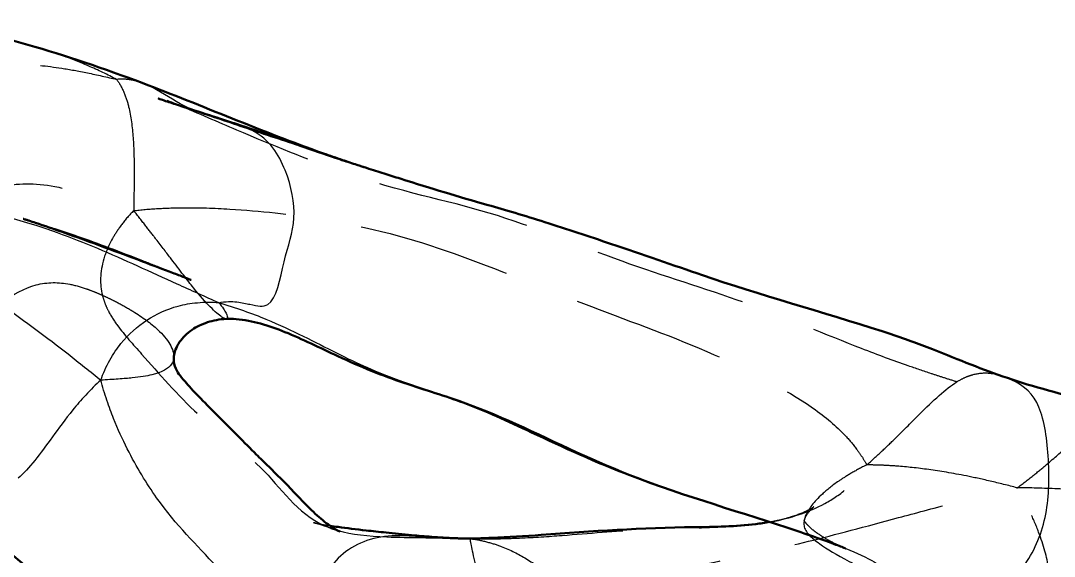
# Model space of a CAD drawing. Header units: millimetres. Extents: x 0 to 420, y 0 to 297.
# Drawn here: x 338 to 354.13, y 189.66 to 198.02 of the extents above; entities that cross this region are included whole.
import ezdxf

# ---------------------------------------------------------------- set-up
doc = ezdxf.new("R2010")
doc.units = ezdxf.units.MM
doc.header["$LTSCALE"] = 0.75
doc.linetypes.add('HIDDEN2', pattern=[4.7625, 3.175, -1.5875])
for name, color, linetype, lineweight in [('Hidden', 7, 'HIDDEN2', 25), ('Hidden Narrow', 7, 'HIDDEN2', 25), ('Visible', 7, 'Continuous', 50), ('Visible Narrow', 7, 'Continuous', 25)]:
    doc.layers.add(name, color=color, linetype=linetype, lineweight=lineweight)

msp = doc.modelspace()

# ---------------------------------------------------------------- linework, layer by layer
at = {"layer": 'Hidden'}
for points, knots in [([(340.8594, 196.5646), (340.7164, 196.6133), (340.5758, 196.6613), (340.3523, 196.7377), (340.2598, 196.7692), (340.1764, 196.7976), (340.1605, 196.8029), (340.1509, 196.8062), (340.1495, 196.8066), (340.1489, 196.8068), (340.1489, 196.8069), (340.1489, 196.8069)], [0, 0, 0, 0, 0.21020706, 0.21020706, 0.35595958, 0.35595958, 0.39479244, 0.39479244, 0.40533316, 0.40533316, 0.407737, 0.407737, 0.407737, 0.407737]), ([(338.0575, 194.9238), (338.0676, 194.9207), (338.0825, 194.9162), (338.1238, 194.9036), (338.1528, 194.8948), (338.2466, 194.8662), (338.318, 194.8443), (338.5451, 194.773), (338.7123, 194.7184), (339.2148, 194.5441), (339.5561, 194.414), (340.0142, 194.2332), (340.1249, 194.1891), (340.3232, 194.1097), (340.4109, 194.0744), (340.5291, 194.027), (340.5579, 194.0154), (340.601, 193.9982), (340.6166, 193.992), (340.6354, 193.9845), (340.6406, 193.9824), (340.6512, 193.9782), (340.656, 193.9762), (340.6624, 193.9737), (340.6642, 193.973), (340.6654, 193.9725), (340.6656, 193.9724), (340.6656, 193.9724)], [0, 0, 0, 0, 0.0416623, 0.0416623, 0.1022134, 0.1022134, 0.2263613, 0.2263613, 0.4826954, 0.4826954, 0.9773561, 0.9773561, 1.1328852, 1.1328852, 1.2499914, 1.2499914, 1.2863165, 1.2863165, 1.3069143, 1.3069143, 1.3156055, 1.3156055, 1.3273054, 1.3273054, 1.3378775, 1.3378775, 1.3430235, 1.3430235, 1.3430235, 1.3430235]), ([(342.8632, 190.0872), (342.7726, 190.1189), (342.6833, 190.1497), (342.6096, 190.1726), (342.5969, 190.1764), (342.5812, 190.1809), (342.5767, 190.1821), (342.5748, 190.1826), (342.5747, 190.1827), (342.5747, 190.1827), (342.5801, 190.1812), (342.6015, 190.1763), (342.6191, 190.1724), (342.6694, 190.1621), (342.7056, 190.1552), (342.7728, 190.1434), (342.8024, 190.1385), (342.8333, 190.1336)], [0, 0, 0, 0, 0.16339159, 0.16339159, 0.20575198, 0.20575198, 0.23935325, 0.23935325, 0.24781543, 0.24781543, 0.29283908, 0.29283908, 0.34617372, 0.34617372, 0.42011987, 0.42011987, 0.47235578, 0.47235578, 0.47235578, 0.47235578]), ([(350.2287, 190.2165), (350.2278, 190.2119), (350.2279, 190.2105), (350.2279, 190.2105), (350.2279, 190.2116), (350.2274, 190.215), (350.2266, 190.2176), (350.2266, 190.2176), (350.2284, 190.2116), (350.2495, 190.1818), (350.265, 190.1627), (350.3105, 190.1165), (350.3415, 190.0892), (350.4368, 190.0148), (350.5085, 189.9687), (350.645, 189.8896), (350.7111, 189.8556), (350.8039, 189.8104), (350.8364, 189.7957), (350.8654, 189.783), (350.8714, 189.7804), (350.8718, 189.7803), (350.8718, 189.7802), (350.8718, 189.7802)], [0, 0, 0, 0, 0.04483971, 0.04483971, 0.08459444, 0.08459444, 0.1480937, 0.1480937, 0.24135922, 0.24135922, 0.31139363, 0.31139363, 0.39034781, 0.39034781, 0.5355485, 0.5355485, 0.68031387, 0.68031387, 0.79115388, 0.79115388, 0.8541387, 0.8541387, 0.85607097, 0.85607097, 0.85607097, 0.85607097]), ([(342.9906, 190.041), (342.9906, 190.041), (342.9885, 190.0419), (342.975, 190.0473), (342.9551, 190.0547), (342.9078, 190.0715), (342.8869, 190.0788), (342.8632, 190.0872)], [3.1784243, 3.1784243, 3.1784243, 3.1784243, 3.21372693, 3.21372693, 3.28857626, 3.28857626, 3.33145779, 3.33145779, 3.33145779, 3.33145779])]:
    msp.add_open_spline(points, degree=3, knots=knots, dxfattribs=at)
at = {"layer": 'Hidden', "extrusion": (6.5492e-12, 1.93494e-11, -1)}
msp.add_open_spline([(343.0863, 195.8237), (343.0863, 195.8237), (343.0863, 195.8238), (343.0861, 195.8238), (343.0856, 195.824), (343.0833, 195.8247), (343.0815, 195.8253), (343.0774, 195.8267), (343.0758, 195.8272), (343.0721, 195.8284), (343.0701, 195.829), (343.0635, 195.8312), (343.0584, 195.8328), (343.0431, 195.8378), (343.0324, 195.8413), (343.0016, 195.8513), (342.9817, 195.8578), (342.9278, 195.8753), (342.8942, 195.8862), (342.7613, 195.9296), (342.6635, 195.9616), (342.2727, 196.09), (341.9811, 196.1868), (341.4102, 196.3779), (341.1304, 196.4724), (340.8594, 196.5646)], degree=3, knots=[0.9820853, 0.9820853, 0.9820853, 0.9820853, 0.9834316, 0.9834316, 0.9899122, 0.9899122, 0.9964433, 0.9964433, 0.9996903, 0.9996903, 1.0029393, 1.0029393, 1.0095148, 1.0095148, 1.0226532, 1.0226532, 1.0486355, 1.0486355, 1.0941701, 1.0941701, 1.2306593, 1.2306593, 1.6399902, 1.6399902, 2.038362, 2.038362, 2.038362, 2.038362], dxfattribs=at)
at = {"layer": 'Hidden', "extrusion": (2.97353e-09, 9.68995e-09, -1)}
msp.add_open_spline([(338.0462, 194.9272), (338.0462, 194.9272), (338.0472, 194.9269), (338.0509, 194.9258), (338.0539, 194.9249), (338.0575, 194.9238)], degree=3, knots=[2.730512323, 2.730512323, 2.730512323, 2.730512323, 2.743401028, 2.743401028, 2.75839602, 2.75839602, 2.75839602, 2.75839602], dxfattribs=at)
at = {"layer": 'Hidden', "extrusion": (-8.817e-13, 1.22e-12, -1)}
msp.add_open_spline([(349.6885, 190.193), (349.7316, 190.2009), (349.7738, 190.2095), (349.8909, 190.236), (349.9636, 190.2555), (350.1295, 190.3075), (350.2164, 190.3427), (350.3039, 190.3854), (350.3255, 190.397), (350.3568, 190.4152), (350.3678, 190.4223), (350.379, 190.4298), (350.3813, 190.4316), (350.3813, 190.4316), (350.3774, 190.4286), (350.3601, 190.4136), (350.3448, 190.3993), (350.2974, 190.3479), (350.2619, 190.2991), (350.2338, 190.2369), (350.23, 190.2232), (350.2287, 190.2165)], degree=3, knots=[1.91788889, 1.91788889, 1.91788889, 1.91788889, 1.97354283, 1.97354283, 2.07679295, 2.07679295, 2.2339417, 2.2339417, 2.29884062, 2.29884062, 2.35472721, 2.35472721, 2.39519109, 2.39519109, 2.44736875, 2.44736875, 2.52515245, 2.52515245, 2.67783787, 2.67783787, 2.74419281, 2.74419281, 2.74419281, 2.74419281], dxfattribs=at)
at = {"layer": 'Hidden Narrow'}
for points, knots in [([(339.4999, 197.105), (339.3674, 197.1781), (339.2086, 197.2519), (338.9099, 197.3807), (338.77, 197.4358), (338.4592, 197.5448), (338.2858, 197.5981), (338.1172, 197.6456)], [-3, -3, -3, -3, -2.875, -2.875, -2.75, -2.75, -2.5770435, -2.5770435, -2.5770435, -2.5770435]), ([(333.4487, 193.0099), (333.4265, 193.0284), (333.2985, 193.1597), (333.2205, 193.5325), (333.958, 194.5942), (335.5209, 195.6654), (336.5796, 197.2215), (337.7678, 197.3811), (338.4071, 197.3168), (338.7675, 197.2613), (338.9011, 197.2371), (339.1952, 197.1772), (339.3558, 197.1415), (339.4999, 197.105)], [1.8134106, 1.8134106, 1.8134106, 1.8134106, 2, 3, 4, 5, 6, 6.5, 6.75, 6.75, 6.875, 6.875, 7, 7, 7, 7]), ([(339.9006, 197.05), (339.8859, 197.0555), (339.871, 197.0608), (339.8067, 197.082), (339.7516, 197.094), (339.6293, 197.1099), (339.5621, 197.1136), (339.4999, 197.105)], [-0.28875116, -0.28875116, -0.28875116, -0.28875116, -0.25, -0.25, -0.125, -0.125, 0, 0, 0, 0]), ([(334.8402, 191.9136), (334.8191, 191.9294), (334.6637, 192.0651), (334.5246, 192.5321), (335.0855, 193.4935), (336.3457, 194.4368), (337.4246, 195.5202), (338.4221, 195.4803), (338.929, 195.3412), (339.2095, 195.252), (339.3126, 195.2173), (339.5382, 195.1383), (339.6607, 195.0939), (339.7677, 195.0543)], [1.8532655, 1.8532655, 1.8532655, 1.8532655, 2, 3, 4, 5, 6, 6.5, 6.75, 6.75, 6.875, 6.875, 7, 7, 7, 7]), ([(339.7677, 195.0543), (339.6999, 194.9888), (339.6363, 194.9114), (339.5284, 194.7678), (339.484, 194.7015), (339.3793, 194.5197), (339.2421, 194.1869), (339.2384, 193.9049), (339.2799, 193.7342)], [-1, -1, -1, -1, -0.875, -0.875, -0.75, -0.75, -0.5, 0, 0, 0, 0]), ([(339.7677, 195.0543), (339.8757, 195.0703), (340.0152, 195.0812), (340.2835, 195.0962), (340.4123, 195.1004), (340.7829, 195.1031), (341.5124, 195.079), (343.1564, 194.8888), (344.7398, 194.44), (346.8111, 193.5695), (348.7233, 192.9051), (350.2478, 192.1095), (350.8111, 191.6189), (350.9918, 191.4067), (351.0758, 191.2947), (351.1037, 191.2546), (351.1593, 191.1687), (351.1869, 191.1229), (351.2052, 191.0835)], [0, 0, 0, 0, 0.125, 0.125, 0.25, 0.25, 0.5, 1, 2, 3, 4, 5, 5.5, 5.75, 5.75, 5.875, 5.875, 6, 6, 6, 6]), ([(341.213, 193.3644), (341.1976, 193.3637), (341.0948, 193.4109), (340.8284, 193.6759), (340.4361, 194.1926), (340.2072, 194.4938), (340.0702, 194.671), (340.0177, 194.7385), (339.899, 194.8901), (339.8328, 194.9743), (339.7677, 195.0543)], [0.6946798, 0.6946798, 0.6946798, 0.6946798, 1, 2, 2.5, 2.75, 2.75, 2.875, 2.875, 3, 3, 3, 3]), ([(336.3508, 190.8333), (336.3209, 190.8544), (336.1311, 191.0159), (335.9681, 191.5639), (336.328, 192.3587), (337.1539, 193.1996), (338.0709, 193.9479), (338.6859, 193.9383), (338.9429, 193.8652), (339.0702, 193.8209), (339.1124, 193.8049), (339.1965, 193.7709), (339.2383, 193.7529), (339.2799, 193.7342)], [2.8291857, 2.8291857, 2.8291857, 2.8291857, 3, 4, 5, 6, 7, 7.5, 7.75, 7.75, 7.875, 7.875, 8, 8, 8, 8]), ([(339.2799, 193.7342), (339.3215, 193.7156), (339.3629, 193.6963), (339.4449, 193.6565), (339.4855, 193.636), (339.6056, 193.573), (339.8387, 193.4409), (340.2423, 193.145), (340.4014, 192.8887), (340.3925, 192.7607)], [-3, -3, -3, -3, -2.875, -2.875, -2.75, -2.75, -2.5, -2, -1.2247998, -1.2247998, -1.2247998, -1.2247998]), ([(339.2799, 193.7342), (339.2903, 193.6916), (339.3034, 193.65), (339.3344, 193.5686), (339.3524, 193.5287), (339.4126, 193.4113), (339.5583, 193.1847), (340.0216, 192.68), (340.7301, 191.8362), (341.8728, 191.0464), (342.3853, 190.2404), (342.9156, 190.0693), (342.9559, 190.058)], [-5, -5, -5, -5, -4.875, -4.875, -4.75, -4.75, -4.5, -4, -3, -2, -1, -0.9209035, -0.9209035, -0.9209035, -0.9209035]), ([(353.3284, 192.467), (353.2553, 192.4923), (353.1098, 192.5261), (352.9425, 192.5113), (352.8232, 192.4799), (352.7824, 192.4659), (352.6986, 192.4296), (352.6557, 192.4073), (352.6117, 192.3804)], [6.19443524, 6.19443524, 6.19443524, 6.19443524, 6.5, 6.75, 6.75, 6.875, 6.875, 7, 7, 7, 7]), ([(351.2052, 191.0835), (351.2796, 191.1482), (351.3656, 191.2274), (351.524, 191.3761), (351.5964, 191.4455), (351.7933, 191.6394), (352.1473, 191.9995), (352.4358, 192.2728), (352.6117, 192.3804)], [-8, -8, -8, -8, -7.875, -7.875, -7.75, -7.75, -7.5, -7, -7, -7, -7]), ([(353.5541, 190.7267), (353.6357, 190.7856), (353.7226, 190.8537), (353.8796, 190.9795), (353.9498, 191.0371), (354.1351, 191.1943), (354.4524, 191.4784), (354.93, 191.9138), (355.219, 191.9798), (355.3653, 191.9552)], [0, 0, 0, 0, 0.125, 0.125, 0.25, 0.25, 0.5, 1, 1.7535511, 1.7535511, 1.7535511, 1.7535511]), ([(345.0238, 189.9298), (345.1432, 189.927), (345.2843, 189.9281), (345.5495, 189.933), (345.6735, 189.9368), (346.02, 189.9523), (346.6744, 189.9964), (348.1006, 190.1278), (349.4474, 190.0642), (350.4428, 190.3939), (350.7952, 190.6297), (350.9586, 190.772), (351.0123, 190.8267), (351.1183, 190.9503), (351.1706, 191.0192), (351.2052, 191.0835)], [-3, -3, -3, -3, -2.875, -2.875, -2.75, -2.75, -2.5, -2, -1, -0.5, -0.25, -0.25, -0.125, -0.125, 0, 0, 0, 0]), ([(351.2052, 191.0835), (351.1195, 191.0432), (351.0349, 190.9962), (350.8866, 190.9093), (350.8229, 190.8693), (350.6633, 190.7595), (350.4184, 190.559), (350.1874, 190.2406), (350.217, 190.0847), (350.3083, 189.9878)], [-3, -3, -3, -3, -2.875, -2.875, -2.75, -2.75, -2.5, -2, -1.3056014, -1.3056014, -1.3056014, -1.3056014]), ([(353.5541, 190.7267), (353.4166, 190.7633), (353.2663, 190.7998), (352.993, 190.863), (352.87, 190.8897), (352.5418, 190.955), (352.1599, 191.0183), (351.8319, 191.0535), (351.5957, 191.0713), (351.5155, 191.0759), (351.3524, 191.0823), (351.2695, 191.0842), (351.2052, 191.0835)], [-1, -1, -1, -1, -0.875, -0.875, -0.75, -0.75, -0.5, -0.25, -0.25, -0.125, -0.125, 0, 0, 0, 0]), ([(346.6162, 188.9885), (346.6581, 189.0037), (346.7175, 189.0237), (346.8362, 189.0624), (346.8956, 189.0812), (347.0736, 189.136), (347.4496, 189.2463), (348.472, 189.5111), (349.781, 189.7414), (351.4191, 190.1855), (352.2342, 190.4039), (352.68, 190.5187), (352.8428, 190.5593), (353.1966, 190.6452), (353.3876, 190.6905), (353.5541, 190.7267)], [0, 0, 0, 0, 0.125, 0.125, 0.25, 0.25, 0.5, 1, 2, 2.5, 2.75, 2.75, 2.875, 2.875, 3, 3, 3, 3]), ([(353.5967, 188.1361), (353.6059, 188.1344), (353.6678, 188.1288), (353.8267, 188.2119), (353.9649, 188.6387), (354.1219, 189.2608), (353.9387, 189.9248), (353.804, 190.2407), (353.7241, 190.4091), (353.6938, 190.4695), (353.6262, 190.5988), (353.5887, 190.6678), (353.5541, 190.7267)], [-3.5865148, -3.5865148, -3.5865148, -3.5865148, -3.5, -3, -2, -1, -0.5, -0.25, -0.25, -0.125, -0.125, 0, 0, 0, 0]), ([(359.2124, 189.9944), (358.7926, 190.1122), (358.0985, 190.2958), (356.1706, 190.558), (355.1421, 190.6518), (354.5909, 190.69), (354.3929, 190.7009), (353.9685, 190.7192), (353.7421, 190.7265), (353.5541, 190.7267)], [-1.9233811, -1.9233811, -1.9233811, -1.9233811, -1, -0.5, -0.25, -0.25, -0.125, -0.125, 0, 0, 0, 0]), ([(345.0238, 189.9298), (344.9519, 189.928), (344.8736, 189.9286), (344.7309, 189.9312), (344.6667, 189.9333), (344.4953, 189.9414), (344.1947, 189.9641), (343.6223, 190.0104), (342.9268, 189.7445), (342.5239, 188.9393), (342.5901, 187.8294), (342.6302, 186.2048), (342.8556, 185.5985), (343.0234, 185.4968)], [-8, -8, -8, -8, -7.875, -7.875, -7.75, -7.75, -7.5, -7, -6, -5, -4, -3, -2.1569806, -2.1569806, -2.1569806, -2.1569806]), ([(350.1151, 190.0533), (350.2948, 189.9932), (350.536, 189.9097), (350.754, 189.8271), (350.8149, 189.8031)], [4.67937999, 4.67937999, 4.67937999, 4.67937999, 5, 5.13013223, 5.13013223, 5.13013223, 5.13013223]), ([(345.0238, 189.9298), (345.1008, 189.9224), (345.1901, 189.9041), (345.3559, 189.862), (345.4325, 189.838), (345.6433, 189.7577), (345.7726, 189.6925), (346.0203, 189.541), (346.1389, 189.4547), (346.3147, 189.3037), (346.3753, 189.247), (346.5005, 189.1206), (346.5651, 189.051), (346.6162, 188.9885)], [0, 0, 0, 0, 0.125, 0.125, 0.25, 0.25, 0.5, 0.5, 0.75, 0.75, 0.875, 0.875, 1, 1, 1, 1])]:
    msp.add_open_spline(points, degree=3, knots=knots, dxfattribs=at)
at = {"layer": 'Hidden Narrow', "extrusion": (2.7101e-12, 4.648e-13, -1)}
msp.add_open_spline([(339.4999, 197.105), (339.5433, 197.0544), (339.5818, 196.9807), (339.6455, 196.8313), (339.6707, 196.7558), (339.7263, 196.5264), (339.7669, 196.2012), (339.7752, 195.8457), (339.7752, 195.5656), (339.7745, 195.4662), (339.7716, 195.2556), (339.7693, 195.1443), (339.7677, 195.0543)], degree=3, knots=[0, 0, 0, 0, 0.125, 0.125, 0.25, 0.25, 0.5, 0.75, 0.75, 0.875, 0.875, 1, 1, 1, 1], dxfattribs=at)
at = {"layer": 'Hidden Narrow', "extrusion": (3.87e-13, 1.0664e-12, -1)}
msp.add_open_spline([(352.6117, 192.3804), (352.5412, 192.403), (352.4733, 192.4249), (352.3416, 192.4676), (352.2778, 192.4885), (352.0906, 192.5503), (351.7336, 192.6706), (350.9246, 192.9686), (349.2823, 193.6682), (347.4375, 194.2025), (345.2906, 195.1136), (343.6251, 195.3915), (341.7936, 196.1318), (340.9003, 196.5187), (340.4195, 196.725), (340.2458, 196.7984), (339.8714, 196.9545), (339.6708, 197.0372), (339.4999, 197.105)], degree=3, knots=[-6, -6, -6, -6, -5.875, -5.875, -5.75, -5.75, -5.5, -5, -4, -3, -2, -1, -0.5, -0.25, -0.25, -0.125, -0.125, 0, 0, 0, 0], dxfattribs=at)
at = {"layer": 'Hidden Narrow', "extrusion": (-5.0628e-12, -1.69207e-11, -1)}
msp.add_open_spline([(341.3689, 196.4093), (341.21, 196.4617), (341.0333, 196.5055), (340.8594, 196.5646)], degree=3, dxfattribs=at)
at = {"layer": 'Hidden Narrow'}
for points in [[(344.8558, 189.9367), (344.9135, 189.9349), (344.9703, 189.9326), (345.0238, 189.9298)], [(345.0193, 189.9351), (345.0202, 189.9351), (345.0216, 189.9336), (345.0238, 189.9298)]]:
    msp.add_open_spline(points, degree=3, dxfattribs=at)
at = {"layer": 'Visible'}
for points, knots in [([(336.5747, 198.0231), (336.5774, 198.0224), (336.5834, 198.0209), (336.6052, 198.0155), (336.625, 198.0107), (336.6838, 197.9968), (336.7278, 197.9866), (336.8529, 197.958), (336.9415, 197.938), (337.1909, 197.8813), (337.3627, 197.8414), (337.7264, 197.7516), (337.9204, 197.701), (338.1172, 197.6456)], [0.01319869, 0.01319869, 0.01319869, 0.01319869, 0.05005549, 0.05005549, 0.11066161, 0.11066161, 0.20261277, 0.20261277, 0.35007445, 0.35007445, 0.59602584, 0.59602584, 0.85632406, 0.85632406, 0.85632406, 0.85632406]), ([(339.9006, 197.05), (340.8363, 196.6976), (341.7676, 196.2897), (342.8272, 195.9145), (342.9267, 195.8799), (343.1013, 195.8206), (343.1781, 195.7949), (343.2621, 195.7673), (343.2737, 195.7635), (343.2895, 195.7583), (343.2946, 195.7567), (343.3007, 195.7547), (343.3025, 195.7541), (343.3054, 195.7532), (343.3065, 195.7528), (343.3093, 195.7519), (343.3095, 195.7518), (343.3138, 195.7504), (343.3169, 195.7494), (343.325, 195.7468), (343.3285, 195.7457), (343.337, 195.743), (343.3422, 195.7413), (343.3535, 195.7376), (343.3596, 195.7357), (343.3779, 195.7298), (343.3904, 195.7257), (343.4997, 195.6906), (343.5872, 195.6627), (343.7586, 195.6082), (343.8416, 195.582), (344.1699, 195.4788), (344.4157, 195.4029), (344.8505, 195.2711), (345.0478, 195.214), (345.5531, 195.0696), (345.8683, 194.9768), (346.5261, 194.7675), (346.8739, 194.6518), (347.7153, 194.3684), (348.1911, 194.2023), (349.5251, 193.7447), (350.5243, 193.4688), (351.6927, 193.0921), (351.9296, 193.0071), (352.5919, 192.751), (352.9397, 192.6014), (353.3284, 192.467)], [0, 0, 0, 0, 1.2236257, 1.2236257, 1.3499367, 1.3499367, 1.4449265, 1.4449265, 1.4602624, 1.4602624, 1.4679594, 1.4679594, 1.4718002, 1.4718002, 1.4756558, 1.4756558, 1.4909342, 1.4909342, 1.5062923, 1.5062923, 1.5139941, 1.5139941, 1.5217685, 1.5217685, 1.5294995, 1.5294995, 1.5449797, 1.5449797, 1.6698664, 1.6698664, 1.7920024, 1.7920024, 2.1600794, 2.1600794, 2.6077843, 2.6077843, 3.0634231, 3.0634231, 3.5530317, 3.5530317, 4.2901648, 4.2901648, 5.7355959, 5.7355959, 6.1189702, 6.1189702, 6.8945281, 6.8945281, 6.8945281, 6.8945281]), ([(341.3689, 196.4093), (341.7468, 196.2846), (342.1042, 196.1608), (342.6313, 195.9776), (342.8281, 195.9096), (343.0028, 195.8512), (343.0337, 195.841), (343.068, 195.8298), (343.0774, 195.8267), (343.0849, 195.8242), (343.0863, 195.8237), (343.0863, 195.8237)], [0, 0, 0, 0, 0.5206341, 0.5206341, 0.85238921, 0.85238921, 0.93238415, 0.93238415, 0.9681756, 0.9681756, 0.9820853, 0.9820853, 0.9820853, 0.9820853]), ([(340.6656, 193.9724), (340.6656, 193.9724), (340.6652, 193.9726), (340.6628, 193.9736), (340.6592, 193.975), (340.6474, 193.9796), (340.6374, 193.9835), (340.6057, 193.9958), (340.5811, 194.0054), (340.5006, 194.0366), (340.4391, 194.0602), (340.2295, 194.1403), (340.0696, 194.201), (339.5193, 194.4082), (339.1042, 194.5637), (338.519, 194.77), (338.3783, 194.8188), (338.2011, 194.8775), (338.1665, 194.8889), (338.1179, 194.9046), (338.1018, 194.9097), (338.0816, 194.9161), (338.0756, 194.918), (338.0628, 194.9221), (338.0567, 194.924), (338.0492, 194.9263), (338.0472, 194.9269), (338.0463, 194.9272), (338.0462, 194.9272), (338.0462, 194.9272)], [1.3430235, 1.3430235, 1.3430235, 1.3430235, 1.3505839, 1.3505839, 1.3688381, 1.3688381, 1.39874, 1.39874, 1.4539607, 1.4539607, 1.5681045, 1.5681045, 1.8292025, 1.8292025, 2.4413535, 2.4413535, 2.6227034, 2.6227034, 2.6654179, 2.6654179, 2.6872172, 2.6872172, 2.6975475, 2.6975475, 2.7127449, 2.7127449, 2.7266952, 2.7266952, 2.7305123, 2.7305123, 2.7305123, 2.7305123]), ([(341.213, 193.3644), (341.1078, 193.3599), (341.0087, 193.3408), (340.8297, 193.2824), (340.7489, 193.2414), (340.597, 193.1378), (340.5314, 193.0709), (340.4293, 192.924), (340.4021, 192.8424), (340.3936, 192.7737), (340.3929, 192.7671), (340.3925, 192.7607)], [0, 0, 0, 0, 0.14331327, 0.14331327, 0.2953309, 0.2953309, 0.48495131, 0.48495131, 0.71488382, 0.71488382, 0.74039373, 0.74039373, 0.74039373, 0.74039373]), ([(350.1151, 190.0533), (349.2734, 190.3349), (348.3847, 190.5896), (346.989, 191.1205), (346.4616, 191.363), (345.5974, 191.7708), (345.2576, 191.9306), (344.6399, 192.1567), (344.3227, 192.2521), (343.6567, 192.477), (343.2963, 192.6212), (342.6782, 192.9127), (342.398, 193.0515), (341.8766, 193.2608), (341.6208, 193.3427), (341.3141, 193.3654), (341.2629, 193.3665), (341.213, 193.3644)], [0, 0, 0, 0, 1.2964602, 1.2964602, 2.071451, 2.071451, 2.6789866, 2.6789866, 3.14651, 3.14651, 3.6009319, 3.6009319, 3.9670759, 3.9670759, 4.3066441, 4.3066441, 4.3747483, 4.3747483, 4.3747483, 4.3747483]), ([(340.3925, 192.7607), (340.3869, 192.6806), (340.4044, 192.6341), (340.4508, 192.5323), (340.4818, 192.4856), (340.6784, 192.2579), (340.8686, 192.0637), (341.2818, 191.6516), (341.508, 191.4207), (341.7433, 191.1858), (341.8053, 191.1253), (341.9867, 190.948), (342.1292, 190.8058), (342.4342, 190.4842), (342.5938, 190.3178), (342.8185, 190.1409), (342.8905, 190.094), (342.9662, 190.0521), (342.9856, 190.0432), (342.9903, 190.0412), (342.9906, 190.041), (342.9906, 190.041)], [0, 0, 0, 0, 0.3194418, 0.3194418, 0.7425177, 0.7425177, 1.2756748, 1.2756748, 1.9324891, 1.9324891, 2.1714205, 2.1714205, 2.5085873, 2.5085873, 2.8873286, 2.8873286, 3.0668705, 3.0668705, 3.1653229, 3.1653229, 3.1784243, 3.1784243, 3.1784243, 3.1784243]), ([(353.3284, 192.467), (353.7142, 192.3336), (354.1758, 192.1996), (354.8838, 192.042), (355.1243, 191.9956), (355.3653, 191.9552)], [0, 0, 0, 0, 0.7699308, 0.7699308, 1.1568855, 1.1568855, 1.1568855, 1.1568855]), ([(343.0234, 185.4968), (342.2194, 185.9846), (341.4453, 186.5291), (340.0892, 187.7331), (339.5026, 188.2567), (338.4214, 189.2162), (337.9559, 189.6294), (337.0445, 190.3374), (336.6955, 190.5895), (336.3508, 190.8333)], [0, 0, 0, 0, 1.3806949, 1.3806949, 2.4921467, 2.4921467, 3.8194848, 3.8194848, 4.5681318, 4.5681318, 4.5681318, 4.5681318]), ([(350.8149, 189.8031), (350.7912, 189.8125), (350.7596, 189.8247), (350.6771, 189.856), (350.6225, 189.8762), (350.4447, 189.9408), (350.3125, 189.9868), (350.157, 190.0393), (350.1361, 190.0463), (350.1151, 190.0533)], [0, 0, 0, 0, 0.07055367, 0.07055367, 0.1676476, 0.1676476, 0.37656871, 0.37656871, 0.4088776, 0.4088776, 0.4088776, 0.4088776]), ([(350.8718, 189.7802), (350.8718, 189.7802), (350.8575, 189.7862), (350.8249, 189.7992), (350.8201, 189.8011), (350.8149, 189.8031)], [0.85607097, 0.85607097, 0.85607097, 0.85607097, 0.95204207, 0.95204207, 0.9674948, 0.9674948, 0.9674948, 0.9674948])]:
    msp.add_open_spline(points, degree=3, knots=knots, dxfattribs=at)
msp.add_open_spline([(338.1172, 197.6456), (338.7034, 197.4806), (339.3067, 197.2737), (339.9006, 197.05)], degree=3, dxfattribs=at)
at = {"layer": 'Visible', "extrusion": (-3.12197e-11, -9.58536e-11, -1)}
msp.add_open_spline([(340.1489, 196.8069), (340.1489, 196.8069), (340.1495, 196.8066), (340.1526, 196.8056), (340.1556, 196.8046), (340.1638, 196.8018), (340.1691, 196.8001), (340.187, 196.7941), (340.202, 196.7891), (340.2483, 196.7738), (340.2823, 196.7626), (340.3508, 196.74), (340.3862, 196.7285), (340.5012, 196.691), (340.5807, 196.6652), (340.8161, 196.5891), (340.9699, 196.5396), (341.204, 196.4634), (341.2869, 196.4363), (341.3689, 196.4093)], degree=3, knots=[0.407737, 0.407737, 0.407737, 0.407737, 0.41591194, 0.41591194, 0.42652584, 0.42652584, 0.43712585, 0.43712585, 0.45853444, 0.45853444, 0.50118019, 0.50118019, 0.54560821, 0.54560821, 0.64637608, 0.64637608, 0.84836522, 0.84836522, 0.96127583, 0.96127583, 0.96127583, 0.96127583], dxfattribs=at)
at = {"layer": 'Visible', "extrusion": (-4.773e-13, 9.0961e-12, -1)}
msp.add_open_spline([(345.0193, 189.9351), (345.1279, 189.9361), (345.2397, 189.9401), (345.6101, 189.955), (345.8675, 189.9716), (346.909, 190.0491), (347.7085, 190.1031), (348.832, 190.1149), (349.1585, 190.1207), (349.5457, 190.169), (349.6182, 190.1801), (349.6885, 190.193)], degree=3, knots=[0, 0, 0, 0, 0.1449425, 0.1449425, 0.467659, 0.467659, 1.437612, 1.437612, 1.8270234, 1.8270234, 1.9178889, 1.9178889, 1.9178889, 1.9178889], dxfattribs=at)
at = {"layer": 'Visible', "extrusion": (1.0055e-12, 1.11608e-11, -1)}
msp.add_open_spline([(342.8333, 190.1336), (342.8733, 190.1272), (342.9156, 190.1209), (343.092, 190.0958), (343.2392, 190.0781), (343.4947, 190.0497), (343.5998, 190.0386), (343.7707, 190.0209), (343.8358, 190.0142), (343.969, 190.0007), (344.0382, 189.9938), (344.2132, 189.9771), (344.313, 189.9684), (344.5344, 189.9523), (344.6609, 189.9446), (344.8053, 189.9385), (344.8307, 189.9375), (344.8558, 189.9367)], degree=3, knots=[0.47235578, 0.47235578, 0.47235578, 0.47235578, 0.53998237, 0.53998237, 0.74647014, 0.74647014, 0.87786769, 0.87786769, 0.95476809, 0.95476809, 1.04031005, 1.04031005, 1.17966018, 1.17966018, 1.33485022, 1.33485022, 1.36830817, 1.36830817, 1.36830817, 1.36830817], dxfattribs=at)
at = {"layer": 'Visible', "extrusion": (8.951e-13, 3.56116e-11, -1)}
msp.add_open_spline([(344.8558, 189.9367), (344.9067, 189.9351), (344.9589, 189.9345), (345.0193, 189.9351)], degree=3, dxfattribs=at)
at = {"layer": 'Visible Narrow'}
for points, knots in [([(338.1172, 197.6456), (338.0421, 197.6668), (337.4868, 197.8164), (336.9737, 197.9209), (336.5755, 198.0228)], [-2.5770435, -2.5770435, -2.5770435, -2.5770435, -2.5, -2, -2, -2, -2]), ([(341.0964, 193.6171), (341.1439, 193.6294), (341.1978, 193.6336), (341.2956, 193.6361), (341.3394, 193.6345), (341.4559, 193.621), (341.5227, 193.6055), (341.7018, 193.566), (341.9751, 193.5147), (342.0993, 194.315), (342.3331, 194.9075), (342.1803, 195.7017), (341.8442, 196.2314), (341.4582, 196.3798), (341.3689, 196.4093)], [-7, -7, -7, -7, -6.875, -6.875, -6.75, -6.75, -6.5, -6.5, -6, -5, -4, -3, -2, -1.7230882, -1.7230882, -1.7230882, -1.7230882]), ([(341.0964, 193.6171), (341.0029, 193.6574), (340.8851, 193.71), (340.6589, 193.8116), (340.5506, 193.8606), (340.2401, 194.002), (339.6281, 194.2837), (338.1617, 194.9229), (336.4531, 195.2744), (335.0971, 195.5958), (334.4241, 195.7264), (334.1944, 195.762), (333.7244, 195.8171), (333.4841, 195.8367), (333.3022, 195.827)], [-3, -3, -3, -3, -2.875, -2.875, -2.75, -2.75, -2.5, -2, -1, -0.5, -0.5, -0.25, -0.25, 0, 0, 0, 0]), ([(333.2323, 195.2294), (333.3784, 195.2402), (333.5387, 195.2391), (333.877, 195.2163), (334.055, 195.1946), (334.599, 195.1039), (335.7273, 194.8192), (336.8673, 194.1881), (338.0768, 193.3294), (338.5772, 192.9468), (338.8269, 192.7518), (338.9132, 192.6837), (339.0916, 192.5413), (339.1838, 192.467), (339.2557, 192.4085)], [0, 0, 0, 0, 0.25, 0.25, 0.5, 0.5, 1, 2, 2.5, 2.75, 2.75, 2.875, 2.875, 3, 3, 3, 3]), ([(339.2557, 192.4085), (339.288, 192.5108), (339.3409, 192.6213), (339.4517, 192.8181), (339.5096, 192.9045), (339.6906, 193.1276), (339.8255, 193.2472), (340.1216, 193.4419), (340.2828, 193.5169), (340.5538, 193.5908), (340.6537, 193.608), (340.8723, 193.6275), (340.9911, 193.6298), (341.0964, 193.6171)], [0, 0, 0, 0, 0.125, 0.125, 0.25, 0.25, 0.5, 0.5, 0.75, 0.75, 0.875, 0.875, 1, 1, 1, 1]), ([(341.0964, 193.6171), (341.2191, 193.5844), (341.3568, 193.5391), (341.6102, 193.4494), (341.726, 193.4051), (342.0405, 193.2734), (342.6095, 193.0042), (343.7625, 192.3924), (345.1171, 192.0779), (347.0514, 191.0686), (348.7037, 190.5032), (349.7344, 190.1807), (350.1151, 190.0533)], [0, 0, 0, 0, 0.125, 0.125, 0.25, 0.25, 0.5, 1, 2, 3, 4, 4.67938, 4.67938, 4.67938, 4.67938]), ([(339.2557, 192.4085), (339.1789, 192.3424), (339.0959, 192.2571), (338.9456, 192.0944), (338.8783, 192.017), (338.7002, 191.7965), (338.5974, 191.6554), (338.404, 191.3898), (338.2228, 191.1408), (338.0508, 190.9497), (337.9632, 190.8748)], [0, 0, 0, 0, 0.125, 0.125, 0.25, 0.25, 0.5, 0.5, 0.75, 1, 1, 1, 1]), ([(345.2206, 187.4263), (345.1214, 187.419), (345.0151, 187.4151), (344.8007, 187.4122), (344.6926, 187.4134), (344.3839, 187.4219), (344.1989, 187.4345), (343.7064, 187.4929), (342.8656, 187.6829), (342.0663, 188.3478), (341.0534, 189.5432), (340.2832, 190.2824), (339.737, 191.1719), (339.5226, 191.6371), (339.4195, 191.8951), (339.3849, 191.9898), (339.3152, 192.1969), (339.2801, 192.3092), (339.2557, 192.4085)], [0, 0, 0, 0, 0.125, 0.125, 0.25, 0.25, 0.5, 0.5, 1, 2, 3, 4, 4.5, 4.75, 4.75, 4.875, 4.875, 5, 5, 5, 5]), ([(351.7334, 189.2086), (351.8076, 189.1978), (351.8902, 189.1828), (352.0401, 189.1541), (352.1074, 189.1403), (352.2864, 189.1008), (352.5968, 189.0266), (353.1452, 188.9432), (353.6976, 189.4637), (354.0412, 190.2344), (354.0632, 191.1706), (353.9387, 192.0789), (353.6435, 192.3355), (353.3749, 192.4509), (353.3284, 192.467)], [0, 0, 0, 0, 0.125, 0.125, 0.25, 0.25, 0.5, 1, 2, 3, 4, 5, 6, 6.1944352, 6.1944352, 6.1944352, 6.1944352]), ([(355.3653, 191.9552), (355.4132, 191.9472), (355.6406, 191.8718), (355.9351, 191.489), (355.8938, 190.38), (355.7917, 189.3181), (355.339, 188.6079), (354.84, 188.0738), (354.3069, 188.1108), (354.0055, 188.1646), (353.8303, 188.1935), (353.7642, 188.2034), (353.6164, 188.224), (353.5347, 188.2346), (353.4584, 188.2414)], [1.7535511, 1.7535511, 1.7535511, 1.7535511, 2, 3, 4, 5, 6, 7, 7.5, 7.75, 7.75, 7.875, 7.875, 8, 8, 8, 8]), ([(350.3083, 189.9878), (350.3485, 189.9451), (350.4922, 189.8293), (350.811, 189.6333), (351.135, 189.4716), (351.3256, 189.3831), (351.3978, 189.3508), (351.5594, 189.2804), (351.6488, 189.2423), (351.7334, 189.2086)], [-1.3056014, -1.3056014, -1.3056014, -1.3056014, -1, -0.5, -0.25, -0.25, -0.125, -0.125, 0, 0, 0, 0]), ([(345.2206, 187.4263), (345.2224, 187.4782), (345.2253, 187.535), (345.2317, 187.6517), (345.2353, 187.7117), (345.2449, 187.8865), (345.2498, 187.9962), (345.26, 188.3051), (345.2583, 188.888), (345.1021, 189.514), (345.0345, 189.832), (345.0209, 189.9042), (345.0178, 189.9269), (345.0176, 189.9318), (345.0185, 189.9347), (345.0189, 189.9351), (345.0193, 189.9351)], [0, 0, 0, 0, 0.125, 0.125, 0.25, 0.25, 0.5, 0.5, 1, 2, 2.5, 2.75, 2.75, 2.875, 2.875, 2.9179571, 2.9179571, 2.9179571, 2.9179571]), ([(350.8149, 189.8031), (350.988, 189.735), (351.251, 189.619), (351.4644, 189.4864), (351.5791, 189.3957), (351.6154, 189.3618), (351.6841, 189.2868), (351.7164, 189.2457), (351.7334, 189.2086)], [5.13013223, 5.13013223, 5.13013223, 5.13013223, 5.5, 5.75, 5.75, 5.875, 5.875, 6, 6, 6, 6])]:
    msp.add_open_spline(points, degree=3, knots=knots, dxfattribs=at)
at = {"layer": 'Visible Narrow', "extrusion": (3.3723e-12, 6.7129e-12, -1)}
msp.add_open_spline([(340.8594, 196.5646), (340.7779, 196.5924), (340.5217, 196.6909), (340.2265, 196.8935), (339.9807, 197.0198), (339.9006, 197.05)], degree=3, knots=[-1.23068745, -1.23068745, -1.23068745, -1.23068745, -1, -0.5, -0.28875116, -0.28875116, -0.28875116, -0.28875116], dxfattribs=at)
at = {"layer": 'Visible Narrow', "extrusion": (9.4485e-12, 5.0471e-12, -1)}
msp.add_open_spline([(341.0964, 193.6171), (341.1247, 193.5847), (341.1486, 193.5521), (341.1864, 193.4964), (341.2005, 193.4733), (341.2277, 193.4184), (341.237, 193.3766), (341.2227, 193.3648), (341.213, 193.3644)], degree=3, knots=[0, 0, 0, 0, 0.125, 0.125, 0.25, 0.25, 0.5, 0.69467978, 0.69467978, 0.69467978, 0.69467978], dxfattribs=at)
at = {"layer": 'Visible Narrow', "extrusion": (-6.119e-13, 1.5313e-12, -1)}
msp.add_open_spline([(340.3925, 192.7607), (340.3899, 192.7236), (340.353, 192.6114), (340.2137, 192.5315), (339.9693, 192.4722), (339.8711, 192.4564), (339.6843, 192.4367), (339.6111, 192.4305), (339.4427, 192.4188), (339.3475, 192.4133), (339.2557, 192.4085)], degree=3, knots=[-1.2247998, -1.2247998, -1.2247998, -1.2247998, -1, -0.5, -0.5, -0.25, -0.25, -0.125, -0.125, 0, 0, 0, 0], dxfattribs=at)
at = {"layer": 'Visible Narrow', "extrusion": (3.133e-13, 3.4128e-12, -1)}
msp.add_open_spline([(342.9559, 190.058), (343.1703, 189.9977), (343.4246, 189.9713), (343.8914, 189.9523), (344.079, 189.9503), (344.3935, 189.9469), (344.5096, 189.945), (344.7079, 189.9408), (344.7826, 189.9391), (344.8558, 189.9367)], degree=3, knots=[-0.92090351, -0.92090351, -0.92090351, -0.92090351, -0.5, -0.5, -0.25, -0.25, -0.125, -0.125, -0.05506313, -0.05506313, -0.05506313, -0.05506313], dxfattribs=at)

doc.saveas('drawing.dxf')
